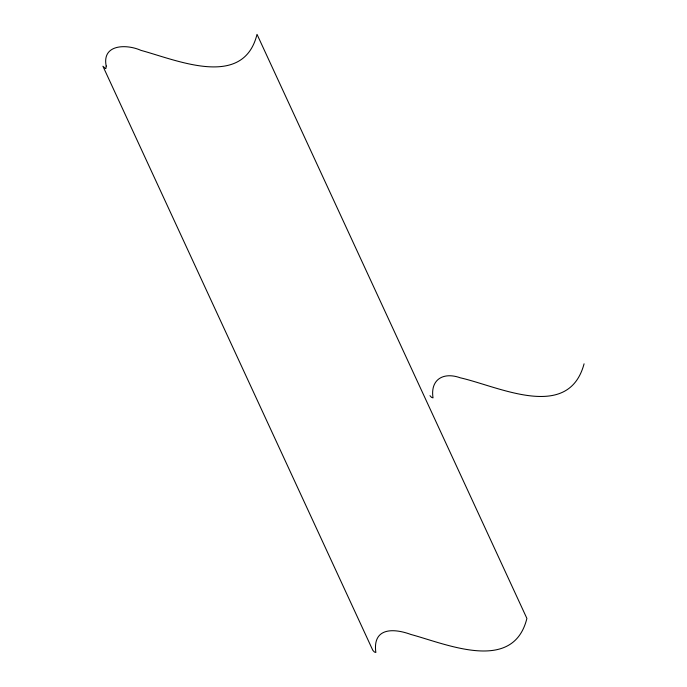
<?xml version="1.0" encoding="UTF-8"?>
<svg xmlns="http://www.w3.org/2000/svg" width="687" height="687" viewBox="0 0 687 687"><rect width="100%" height="100%" fill="white"/><g stroke="black" fill="none" stroke-linecap="round" stroke-linejoin="round"><path stroke-width="1.03" d="M584.079 363.818C568.458 422.007 498.582 386.446 460.307 377.816C443.089 371.615 430.174 379.739 433.025 397.867L431.513 397.352L429.985 395.695M106.193 66.029L105.961 68.399L105.429 68.571L102.921 66.227L372.809 650.306L374.338 651.972L375.849 652.487C372.457 628.227 392.329 627.66 410.843 634.453C446.928 644.226 513.275 673.475 526.895 618.429L257.015 34.35C243.387 89.396 177.04 60.138 140.964 50.374C126.597 43.925 101.728 44.071 106.193 66.029"/></g></svg>
